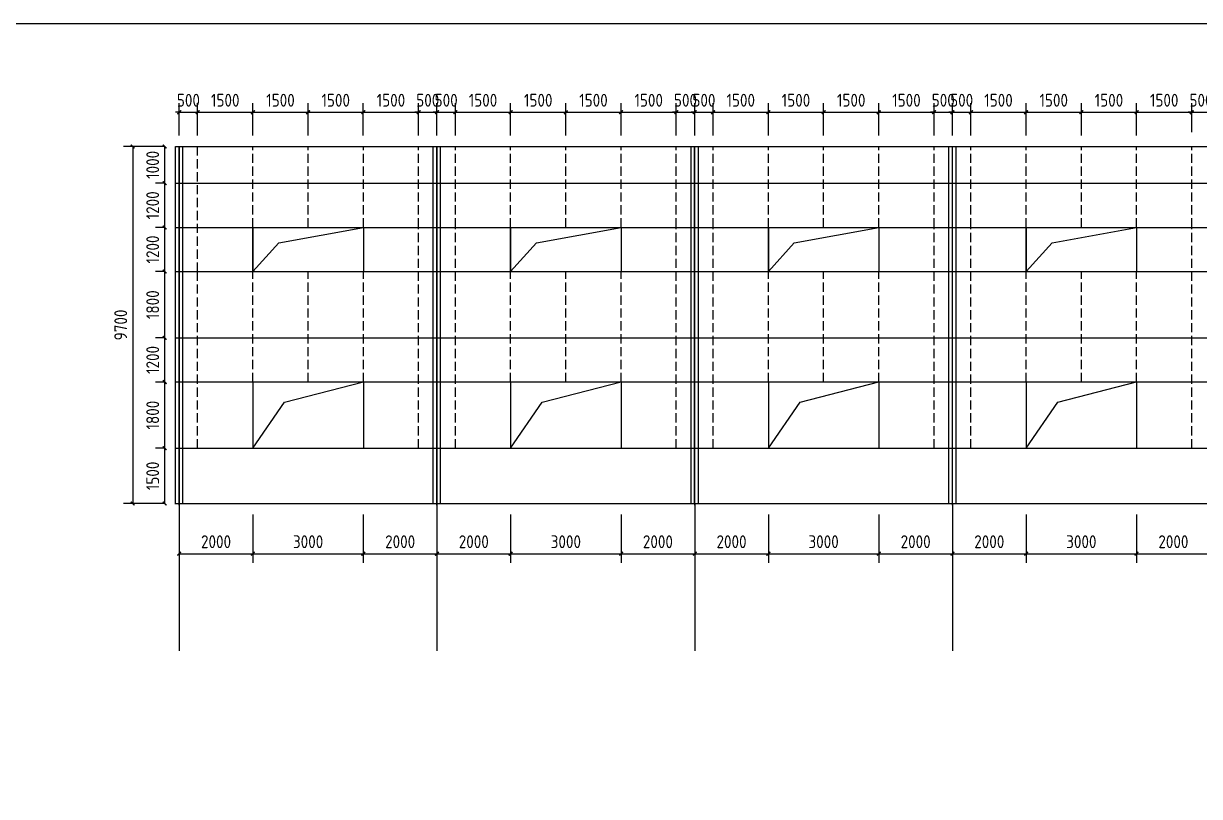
# Model space of a CAD drawing. Extents: x 102162 to 621267, y -39398 to 328893.
# Drawn here: x 298009 to 329947, y 139102 to 160102 of the extents above; entities that cross this region are included whole.
import ezdxf

# ---------------------------------------------------------------- set-up
doc = ezdxf.new("R2010")
doc.units = 0
doc.header["$LTSCALE"] = 1000
doc.header["$MEASUREMENT"] = 0
doc.linetypes.add('DASH', pattern=[0.35, 0.25, -0.1])
doc.layers.add('AXIS', color=3, linetype='Continuous')
doc.layers.add('DOTE', color=1, linetype='Continuous')
doc.styles.get("Standard").update_dxf_attribs({"font": 'gbenor.shx', "bigfont": 'gbcbig.shx'})
doc.dimstyles.get("Standard").update_dxf_attribs({"dimscale": 100, "dimtxt": 3.5, "dimasz": 1, "dimexe": 2.5, "dimexo": 3, "dimgap": 1.5, "dimtad": 1, "dimdec": 0, "dimzin": 0, "dimdsep": 46, "dimtxsty": 'Standard', "dimblk": 'ARCHTICK', "dimcen": 0.09, "dimadec": 0, "dimazin": 0, "dimtfac": 1, "dimtdec": 0, "dimtix": 1, "dimtmove": 2, "dimatfit": 3, "dimfxl": 1, "dimtolj": 1, "dimtzin": 0, "dimarcsym": 0})

# ---------------------------------------------------------------- blocks, each defined once
blk = doc.blocks.new('_ArchTick')
at = {"color": 0, "linetype": 'ByBlock', "const_width": 0.4}
blk.add_lwpolyline([(-0.5, -0.5), (0.5, 0.5)], dxfattribs=at)
blk = doc.blocks.new('*D5742')
at = {"color": 0, "lineweight": -2}
for p, q in [((301838, 148562), (301593, 148562)), ((301843, 147062), (301843, 148562)), ((301818, 147062), (301593, 147062))]:
    blk.add_line(p, q, dxfattribs=at)
at = {"layer": 'Defpoints', "color": 0}
for p in [(301843, 148562), (302138, 148562), (302118, 147062)]:
    blk.add_point(p, dxfattribs=at)
at = {"color": 0, "lineweight": -2, "xscale": 100, "yscale": 100, "zscale": 100}
for p, rotation in [((301843, 148562), 90), ((301843, 147062), 270)]:
    blk.add_blockref('_ArchTick', p, dxfattribs=dict(at, rotation=rotation))
at = {"color": 0, "insert": (301518, 147812), "char_height": 350, "attachment_point": 5, "rotation": 90}
blk.add_mtext('\\A1;1500', dxfattribs=at)
blk = doc.blocks.new('*D5743')
at = {"color": 0, "lineweight": -2}
for p, q in [((301838, 150362), (301593, 150362)), ((301843, 148562), (301843, 150362)), ((301838, 148562), (301593, 148562))]:
    blk.add_line(p, q, dxfattribs=at)
at = {"layer": 'Defpoints', "color": 0}
for p in [(301843, 150362), (302138, 150362), (302138, 148562)]:
    blk.add_point(p, dxfattribs=at)
at = {"color": 0, "lineweight": -2, "xscale": 100, "yscale": 100, "zscale": 100}
for p, rotation in [((301843, 150362), 90), ((301843, 148562), 270)]:
    blk.add_blockref('_ArchTick', p, dxfattribs=dict(at, rotation=rotation))
at = {"color": 0, "insert": (301518, 149462), "char_height": 350, "attachment_point": 5, "rotation": 90}
blk.add_mtext('\\A1;1800', dxfattribs=at)
blk = doc.blocks.new('*D5744')
at = {"color": 0, "lineweight": -2}
for p, q in [((301838, 151562), (301593, 151562)), ((301843, 150362), (301843, 151562)), ((301838, 150362), (301593, 150362))]:
    blk.add_line(p, q, dxfattribs=at)
at = {"layer": 'Defpoints', "color": 0}
for p in [(301843, 151562), (302138, 151562), (302138, 150362)]:
    blk.add_point(p, dxfattribs=at)
at = {"color": 0, "lineweight": -2, "xscale": 100, "yscale": 100, "zscale": 100}
for p, rotation in [((301843, 151562), 90), ((301843, 150362), 270)]:
    blk.add_blockref('_ArchTick', p, dxfattribs=dict(at, rotation=rotation))
at = {"color": 0, "insert": (301518, 150962), "char_height": 350, "attachment_point": 5, "rotation": 90}
blk.add_mtext('\\A1;1200', dxfattribs=at)
blk = doc.blocks.new('*D5745')
at = {"color": 0, "lineweight": -2}
for p, q in [((301838, 153362), (301593, 153362)), ((301843, 151562), (301843, 153362)), ((301838, 151562), (301593, 151562))]:
    blk.add_line(p, q, dxfattribs=at)
at = {"layer": 'Defpoints', "color": 0}
for p in [(301843, 153362), (302138, 153362), (302138, 151562)]:
    blk.add_point(p, dxfattribs=at)
at = {"color": 0, "lineweight": -2, "xscale": 100, "yscale": 100, "zscale": 100}
for p, rotation in [((301843, 153362), 90), ((301843, 151562), 270)]:
    blk.add_blockref('_ArchTick', p, dxfattribs=dict(at, rotation=rotation))
at = {"color": 0, "insert": (301518, 152462), "char_height": 350, "attachment_point": 5, "rotation": 90}
blk.add_mtext('\\A1;1800', dxfattribs=at)
blk = doc.blocks.new('*D5746')
at = {"color": 0, "lineweight": -2}
for p, q in [((301838, 154562), (301593, 154562)), ((301843, 153362), (301843, 154562)), ((301838, 153362), (301593, 153362))]:
    blk.add_line(p, q, dxfattribs=at)
at = {"layer": 'Defpoints', "color": 0}
for p in [(301843, 154562), (302138, 154562), (302138, 153362)]:
    blk.add_point(p, dxfattribs=at)
at = {"color": 0, "lineweight": -2, "xscale": 100, "yscale": 100, "zscale": 100}
for p, rotation in [((301843, 154562), 90), ((301843, 153362), 270)]:
    blk.add_blockref('_ArchTick', p, dxfattribs=dict(at, rotation=rotation))
at = {"color": 0, "insert": (301518, 153962), "char_height": 350, "attachment_point": 5, "rotation": 90}
blk.add_mtext('\\A1;1200', dxfattribs=at)
blk = doc.blocks.new('*D5747')
at = {"color": 0, "lineweight": -2}
for p, q in [((301838, 155762), (301593, 155762)), ((301843, 154562), (301843, 155762)), ((301838, 154562), (301593, 154562))]:
    blk.add_line(p, q, dxfattribs=at)
at = {"layer": 'Defpoints', "color": 0}
for p in [(301843, 155762), (302138, 155762), (302138, 154562)]:
    blk.add_point(p, dxfattribs=at)
at = {"color": 0, "lineweight": -2, "xscale": 100, "yscale": 100, "zscale": 100}
for p, rotation in [((301843, 155762), 90), ((301843, 154562), 270)]:
    blk.add_blockref('_ArchTick', p, dxfattribs=dict(at, rotation=rotation))
at = {"color": 0, "insert": (301518, 155162), "char_height": 350, "attachment_point": 5, "rotation": 90}
blk.add_mtext('\\A1;1200', dxfattribs=at)
blk = doc.blocks.new('*D5748')
at = {"color": 0, "lineweight": -2}
for p, q in [((301838, 156762), (301593, 156762)), ((301843, 155762), (301843, 156762)), ((301838, 155762), (301593, 155762))]:
    blk.add_line(p, q, dxfattribs=at)
at = {"layer": 'Defpoints', "color": 0}
for p in [(301843, 156762), (302138, 156762), (302138, 155762)]:
    blk.add_point(p, dxfattribs=at)
at = {"color": 0, "lineweight": -2, "xscale": 100, "yscale": 100, "zscale": 100}
for p, rotation in [((301843, 156762), 90), ((301843, 155762), 270)]:
    blk.add_blockref('_ArchTick', p, dxfattribs=dict(at, rotation=rotation))
at = {"color": 0, "insert": (301518, 156262), "char_height": 350, "attachment_point": 5, "rotation": 90}
blk.add_mtext('\\A1;1000', dxfattribs=at)
blk = doc.blocks.new('*D5749')
at = {"color": 0, "lineweight": -2}
for p, q in [((301838, 156762), (300724, 156762)), ((300974, 156762), (300974, 147062)), ((301838, 147062), (300724, 147062))]:
    blk.add_line(p, q, dxfattribs=at)
at = {"layer": 'Defpoints', "color": 0}
for p in [(302138, 156762), (300974, 147062), (302138, 147062)]:
    blk.add_point(p, dxfattribs=at)
at = {"color": 0, "lineweight": -2, "xscale": 100, "yscale": 100, "zscale": 100}
for p, rotation in [((300974, 156762), 90), ((300974, 147062), 270)]:
    blk.add_blockref('_ArchTick', p, dxfattribs=dict(at, rotation=rotation))
at = {"color": 0, "insert": (300649, 151912), "char_height": 350, "attachment_point": 5, "rotation": 90}
blk.add_mtext('\\A1;9700', dxfattribs=at)
blk = doc.blocks.new('*D5750')
at = {"color": 0, "lineweight": -2}
for p, q in [((302238, 157062), (302238, 157942)), ((302738, 157062), (302738, 157942)), ((302238, 157692), (302138, 157692)), ((302238, 157692), (302738, 157692)), ((302738, 157692), (302838, 157692))]:
    blk.add_line(p, q, dxfattribs=at)
at = {"layer": 'Defpoints', "color": 0}
for p in [(302738, 157692), (302238, 156762), (302738, 156762)]:
    blk.add_point(p, dxfattribs=at)
at = {"color": 0, "lineweight": -2, "xscale": 100, "yscale": 100, "zscale": 100}
blk.add_blockref('_ArchTick', (302238, 157692), dxfattribs=at)
at = {"color": 0, "lineweight": -2, "xscale": 100, "yscale": 100, "zscale": 100, "rotation": 180}
blk.add_blockref('_ArchTick', (302738, 157692), dxfattribs=at)
at = {"color": 0, "insert": (302488, 158017), "char_height": 350, "attachment_point": 5}
blk.add_mtext('\\A1;500', dxfattribs=at)
blk = doc.blocks.new('*D5751')
at = {"color": 0, "lineweight": -2}
for p, q in [((302738, 157062), (302738, 157942)), ((304238, 157062), (304238, 157942)), ((302738, 157692), (304238, 157692))]:
    blk.add_line(p, q, dxfattribs=at)
at = {"layer": 'Defpoints', "color": 0}
for p in [(304238, 157692), (302738, 156762), (304238, 156762)]:
    blk.add_point(p, dxfattribs=at)
at = {"color": 0, "lineweight": -2, "xscale": 100, "yscale": 100, "zscale": 100, "rotation": 180}
blk.add_blockref('_ArchTick', (302738, 157692), dxfattribs=at)
at = {"color": 0, "lineweight": -2, "xscale": 100, "yscale": 100, "zscale": 100}
blk.add_blockref('_ArchTick', (304238, 157692), dxfattribs=at)
at = {"color": 0, "insert": (303488, 158017), "char_height": 350, "attachment_point": 5}
blk.add_mtext('\\A1;1500', dxfattribs=at)
blk = doc.blocks.new('*D5752')
at = {"color": 0, "lineweight": -2}
for p, q in [((307238, 157062), (307238, 157942)), ((308738, 157062), (308738, 157942)), ((307238, 157692), (308738, 157692))]:
    blk.add_line(p, q, dxfattribs=at)
at = {"layer": 'Defpoints', "color": 0}
for p in [(308738, 157692), (307238, 156762), (308738, 156762)]:
    blk.add_point(p, dxfattribs=at)
at = {"color": 0, "lineweight": -2, "xscale": 100, "yscale": 100, "zscale": 100, "rotation": 180}
blk.add_blockref('_ArchTick', (307238, 157692), dxfattribs=at)
at = {"color": 0, "lineweight": -2, "xscale": 100, "yscale": 100, "zscale": 100}
blk.add_blockref('_ArchTick', (308738, 157692), dxfattribs=at)
at = {"color": 0, "insert": (307988, 158017), "char_height": 350, "attachment_point": 5}
blk.add_mtext('\\A1;1500', dxfattribs=at)
blk = doc.blocks.new('*D5766')
at = {"color": 0, "lineweight": -2}
for p, q in [((308738, 157062), (308738, 157942)), ((309238, 157062), (309238, 157942)), ((308738, 157692), (308638, 157692)), ((308738, 157692), (309238, 157692)), ((309238, 157692), (309338, 157692))]:
    blk.add_line(p, q, dxfattribs=at)
at = {"layer": 'Defpoints', "color": 0}
for p in [(309238, 157692), (308738, 156762), (309238, 156762)]:
    blk.add_point(p, dxfattribs=at)
at = {"color": 0, "lineweight": -2, "xscale": 100, "yscale": 100, "zscale": 100}
blk.add_blockref('_ArchTick', (308738, 157692), dxfattribs=at)
at = {"color": 0, "lineweight": -2, "xscale": 100, "yscale": 100, "zscale": 100, "rotation": 180}
blk.add_blockref('_ArchTick', (309238, 157692), dxfattribs=at)
at = {"color": 0, "insert": (308988, 158017), "char_height": 350, "attachment_point": 5}
blk.add_mtext('\\A1;500', dxfattribs=at)
blk = doc.blocks.new('*D5767')
at = {"color": 0, "lineweight": -2}
for p, q in [((309238, 157062), (309238, 157942)), ((309738, 157062), (309738, 157942)), ((309238, 157692), (309138, 157692)), ((309238, 157692), (309738, 157692)), ((309738, 157692), (309838, 157692))]:
    blk.add_line(p, q, dxfattribs=at)
at = {"layer": 'Defpoints', "color": 0}
for p in [(309738, 157692), (309238, 156762), (309738, 156762)]:
    blk.add_point(p, dxfattribs=at)
at = {"color": 0, "lineweight": -2, "xscale": 100, "yscale": 100, "zscale": 100}
blk.add_blockref('_ArchTick', (309238, 157692), dxfattribs=at)
at = {"color": 0, "lineweight": -2, "xscale": 100, "yscale": 100, "zscale": 100, "rotation": 180}
blk.add_blockref('_ArchTick', (309738, 157692), dxfattribs=at)
at = {"color": 0, "insert": (309488, 158017), "char_height": 350, "attachment_point": 5}
blk.add_mtext('\\A1;500', dxfattribs=at)
blk = doc.blocks.new('*D5768')
at = {"color": 0, "lineweight": -2}
for p, q in [((309738, 157062), (309738, 157942)), ((311238, 157062), (311238, 157942)), ((309738, 157692), (311238, 157692))]:
    blk.add_line(p, q, dxfattribs=at)
at = {"layer": 'Defpoints', "color": 0}
for p in [(311238, 157692), (309738, 156762), (311238, 156762)]:
    blk.add_point(p, dxfattribs=at)
at = {"color": 0, "lineweight": -2, "xscale": 100, "yscale": 100, "zscale": 100, "rotation": 180}
blk.add_blockref('_ArchTick', (309738, 157692), dxfattribs=at)
at = {"color": 0, "lineweight": -2, "xscale": 100, "yscale": 100, "zscale": 100}
blk.add_blockref('_ArchTick', (311238, 157692), dxfattribs=at)
at = {"color": 0, "insert": (310488, 158017), "char_height": 350, "attachment_point": 5}
blk.add_mtext('\\A1;1500', dxfattribs=at)
blk = doc.blocks.new('*D5769')
at = {"color": 0, "lineweight": -2}
for p, q in [((314238, 157062), (314238, 157942)), ((315738, 157062), (315738, 157942)), ((314238, 157692), (315738, 157692))]:
    blk.add_line(p, q, dxfattribs=at)
at = {"layer": 'Defpoints', "color": 0}
for p in [(315738, 157692), (314238, 156762), (315738, 156762)]:
    blk.add_point(p, dxfattribs=at)
at = {"color": 0, "lineweight": -2, "xscale": 100, "yscale": 100, "zscale": 100, "rotation": 180}
blk.add_blockref('_ArchTick', (314238, 157692), dxfattribs=at)
at = {"color": 0, "lineweight": -2, "xscale": 100, "yscale": 100, "zscale": 100}
blk.add_blockref('_ArchTick', (315738, 157692), dxfattribs=at)
at = {"color": 0, "insert": (314988, 158017), "char_height": 350, "attachment_point": 5}
blk.add_mtext('\\A1;1500', dxfattribs=at)
blk = doc.blocks.new('*D5770')
at = {"color": 0, "lineweight": -2}
for p, q in [((315738, 157062), (315738, 157942)), ((316238, 157062), (316238, 157942)), ((315738, 157692), (315638, 157692)), ((315738, 157692), (316238, 157692)), ((316238, 157692), (316338, 157692))]:
    blk.add_line(p, q, dxfattribs=at)
at = {"layer": 'Defpoints', "color": 0}
for p in [(316238, 157692), (315738, 156762), (316238, 156762)]:
    blk.add_point(p, dxfattribs=at)
at = {"color": 0, "lineweight": -2, "xscale": 100, "yscale": 100, "zscale": 100}
blk.add_blockref('_ArchTick', (315738, 157692), dxfattribs=at)
at = {"color": 0, "lineweight": -2, "xscale": 100, "yscale": 100, "zscale": 100, "rotation": 180}
blk.add_blockref('_ArchTick', (316238, 157692), dxfattribs=at)
at = {"color": 0, "insert": (315988, 158017), "char_height": 350, "attachment_point": 5}
blk.add_mtext('\\A1;500', dxfattribs=at)
blk = doc.blocks.new('*D5771')
at = {"color": 0, "lineweight": -2}
for p, q in [((316238, 157062), (316238, 157942)), ((316738, 157062), (316738, 157942)), ((316238, 157692), (316138, 157692)), ((316238, 157692), (316738, 157692)), ((316738, 157692), (316838, 157692))]:
    blk.add_line(p, q, dxfattribs=at)
at = {"layer": 'Defpoints', "color": 0}
for p in [(316738, 157692), (316238, 156762), (316738, 156762)]:
    blk.add_point(p, dxfattribs=at)
at = {"color": 0, "lineweight": -2, "xscale": 100, "yscale": 100, "zscale": 100}
blk.add_blockref('_ArchTick', (316238, 157692), dxfattribs=at)
at = {"color": 0, "lineweight": -2, "xscale": 100, "yscale": 100, "zscale": 100, "rotation": 180}
blk.add_blockref('_ArchTick', (316738, 157692), dxfattribs=at)
at = {"color": 0, "insert": (316488, 158017), "char_height": 350, "attachment_point": 5}
blk.add_mtext('\\A1;500', dxfattribs=at)
blk = doc.blocks.new('*D5772')
at = {"color": 0, "lineweight": -2}
for p, q in [((316738, 157062), (316738, 157942)), ((318238, 157062), (318238, 157942)), ((316738, 157692), (318238, 157692))]:
    blk.add_line(p, q, dxfattribs=at)
at = {"layer": 'Defpoints', "color": 0}
for p in [(318238, 157692), (316738, 156762), (318238, 156762)]:
    blk.add_point(p, dxfattribs=at)
at = {"color": 0, "lineweight": -2, "xscale": 100, "yscale": 100, "zscale": 100, "rotation": 180}
blk.add_blockref('_ArchTick', (316738, 157692), dxfattribs=at)
at = {"color": 0, "lineweight": -2, "xscale": 100, "yscale": 100, "zscale": 100}
blk.add_blockref('_ArchTick', (318238, 157692), dxfattribs=at)
at = {"color": 0, "insert": (317488, 158017), "char_height": 350, "attachment_point": 5}
blk.add_mtext('\\A1;1500', dxfattribs=at)
blk = doc.blocks.new('*D5773')
at = {"color": 0, "lineweight": -2}
for p, q in [((321238, 157062), (321238, 157942)), ((322738, 157062), (322738, 157942)), ((321238, 157692), (322738, 157692))]:
    blk.add_line(p, q, dxfattribs=at)
at = {"layer": 'Defpoints', "color": 0}
for p in [(322738, 157692), (321238, 156762), (322738, 156762)]:
    blk.add_point(p, dxfattribs=at)
at = {"color": 0, "lineweight": -2, "xscale": 100, "yscale": 100, "zscale": 100, "rotation": 180}
blk.add_blockref('_ArchTick', (321238, 157692), dxfattribs=at)
at = {"color": 0, "lineweight": -2, "xscale": 100, "yscale": 100, "zscale": 100}
blk.add_blockref('_ArchTick', (322738, 157692), dxfattribs=at)
at = {"color": 0, "insert": (321988, 158017), "char_height": 350, "attachment_point": 5}
blk.add_mtext('\\A1;1500', dxfattribs=at)
blk = doc.blocks.new('*D5774')
at = {"color": 0, "lineweight": -2}
for p, q in [((322738, 157062), (322738, 157942)), ((323238, 157062), (323238, 157942)), ((322738, 157692), (322638, 157692)), ((322738, 157692), (323238, 157692)), ((323238, 157692), (323338, 157692))]:
    blk.add_line(p, q, dxfattribs=at)
at = {"layer": 'Defpoints', "color": 0}
for p in [(323238, 157692), (322738, 156762), (323238, 156762)]:
    blk.add_point(p, dxfattribs=at)
at = {"color": 0, "lineweight": -2, "xscale": 100, "yscale": 100, "zscale": 100}
blk.add_blockref('_ArchTick', (322738, 157692), dxfattribs=at)
at = {"color": 0, "lineweight": -2, "xscale": 100, "yscale": 100, "zscale": 100, "rotation": 180}
blk.add_blockref('_ArchTick', (323238, 157692), dxfattribs=at)
at = {"color": 0, "insert": (322988, 158017), "char_height": 350, "attachment_point": 5}
blk.add_mtext('\\A1;500', dxfattribs=at)
blk = doc.blocks.new('*D5775')
at = {"color": 0, "lineweight": -2}
for p, q in [((323238, 157062), (323238, 157942)), ((323738, 157062), (323738, 157942)), ((323238, 157692), (323138, 157692)), ((323238, 157692), (323738, 157692)), ((323738, 157692), (323838, 157692))]:
    blk.add_line(p, q, dxfattribs=at)
at = {"layer": 'Defpoints', "color": 0}
for p in [(323738, 157692), (323238, 156762), (323738, 156762)]:
    blk.add_point(p, dxfattribs=at)
at = {"color": 0, "lineweight": -2, "xscale": 100, "yscale": 100, "zscale": 100}
blk.add_blockref('_ArchTick', (323238, 157692), dxfattribs=at)
at = {"color": 0, "lineweight": -2, "xscale": 100, "yscale": 100, "zscale": 100, "rotation": 180}
blk.add_blockref('_ArchTick', (323738, 157692), dxfattribs=at)
at = {"color": 0, "insert": (323488, 158017), "char_height": 350, "attachment_point": 5}
blk.add_mtext('\\A1;500', dxfattribs=at)
blk = doc.blocks.new('*D5776')
at = {"color": 0, "lineweight": -2}
for p, q in [((323738, 157062), (323738, 157942)), ((325238, 157062), (325238, 157942)), ((323738, 157692), (325238, 157692))]:
    blk.add_line(p, q, dxfattribs=at)
at = {"layer": 'Defpoints', "color": 0}
for p in [(325238, 157692), (323738, 156762), (325238, 156762)]:
    blk.add_point(p, dxfattribs=at)
at = {"color": 0, "lineweight": -2, "xscale": 100, "yscale": 100, "zscale": 100, "rotation": 180}
blk.add_blockref('_ArchTick', (323738, 157692), dxfattribs=at)
at = {"color": 0, "lineweight": -2, "xscale": 100, "yscale": 100, "zscale": 100}
blk.add_blockref('_ArchTick', (325238, 157692), dxfattribs=at)
at = {"color": 0, "insert": (324488, 158017), "char_height": 350, "attachment_point": 5}
blk.add_mtext('\\A1;1500', dxfattribs=at)
blk = doc.blocks.new('*D5777')
at = {"color": 0, "lineweight": -2}
for p, q in [((328238, 157062), (328238, 157942)), ((329738, 157152), (329738, 157942)), ((328238, 157692), (329738, 157692))]:
    blk.add_line(p, q, dxfattribs=at)
at = {"layer": 'Defpoints', "color": 0}
for p in [(329738, 157692), (329738, 156852), (328238, 156762)]:
    blk.add_point(p, dxfattribs=at)
at = {"color": 0, "lineweight": -2, "xscale": 100, "yscale": 100, "zscale": 100, "rotation": 180}
blk.add_blockref('_ArchTick', (328238, 157692), dxfattribs=at)
at = {"color": 0, "lineweight": -2, "xscale": 100, "yscale": 100, "zscale": 100}
blk.add_blockref('_ArchTick', (329738, 157692), dxfattribs=at)
at = {"color": 0, "insert": (328988, 158017), "char_height": 350, "attachment_point": 5}
blk.add_mtext('\\A1;1500', dxfattribs=at)
blk = doc.blocks.new('*D5778')
at = {"color": 0, "lineweight": -2}
for p, q in [((329738, 157152), (329738, 157942)), ((330238, 157062), (330238, 157942)), ((329738, 157692), (329638, 157692)), ((329738, 157692), (330238, 157692)), ((330238, 157692), (330338, 157692))]:
    blk.add_line(p, q, dxfattribs=at)
at = {"layer": 'Defpoints', "color": 0}
for p in [(330238, 157692), (329738, 156852), (330238, 156762)]:
    blk.add_point(p, dxfattribs=at)
at = {"color": 0, "lineweight": -2, "xscale": 100, "yscale": 100, "zscale": 100}
blk.add_blockref('_ArchTick', (329738, 157692), dxfattribs=at)
at = {"color": 0, "lineweight": -2, "xscale": 100, "yscale": 100, "zscale": 100, "rotation": 180}
blk.add_blockref('_ArchTick', (330238, 157692), dxfattribs=at)
at = {"color": 0, "insert": (329988, 158017), "char_height": 350, "attachment_point": 5}
blk.add_mtext('\\A1;500', dxfattribs=at)
blk = doc.blocks.new('*D5288')
at = {"color": 0, "lineweight": -2}
for p, q in [((302238, 146762), (302238, 145448)), ((304238, 146762), (304238, 145448)), ((302238, 145698), (304238, 145698))]:
    blk.add_line(p, q, dxfattribs=at)
at = {"layer": 'Defpoints', "color": 0}
for p in [(302238, 147062), (304238, 147062), (304238, 145698)]:
    blk.add_point(p, dxfattribs=at)
at = {"color": 0, "lineweight": -2, "xscale": 100, "yscale": 100, "zscale": 100, "rotation": 180}
blk.add_blockref('_ArchTick', (302238, 145698), dxfattribs=at)
at = {"color": 0, "lineweight": -2, "xscale": 100, "yscale": 100, "zscale": 100}
blk.add_blockref('_ArchTick', (304238, 145698), dxfattribs=at)
at = {"color": 0, "insert": (303238, 146023), "char_height": 350, "attachment_point": 5}
blk.add_mtext('\\A1;2000', dxfattribs=at)
blk = doc.blocks.new('*D5289')
at = {"color": 0, "lineweight": -2}
for p, q in [((304238, 146762), (304238, 145448)), ((307238, 146762), (307238, 145448)), ((304238, 145698), (307238, 145698))]:
    blk.add_line(p, q, dxfattribs=at)
at = {"layer": 'Defpoints', "color": 0}
for p in [(304238, 147062), (307238, 147062), (307238, 145698)]:
    blk.add_point(p, dxfattribs=at)
at = {"color": 0, "lineweight": -2, "xscale": 100, "yscale": 100, "zscale": 100, "rotation": 180}
blk.add_blockref('_ArchTick', (304238, 145698), dxfattribs=at)
at = {"color": 0, "lineweight": -2, "xscale": 100, "yscale": 100, "zscale": 100}
blk.add_blockref('_ArchTick', (307238, 145698), dxfattribs=at)
at = {"color": 0, "insert": (305738, 146023), "char_height": 350, "attachment_point": 5}
blk.add_mtext('\\A1;3000', dxfattribs=at)
blk = doc.blocks.new('*D5290')
at = {"color": 0, "lineweight": -2}
for p, q in [((307238, 146762), (307238, 145448)), ((309238, 146762), (309238, 145448)), ((307238, 145698), (309238, 145698))]:
    blk.add_line(p, q, dxfattribs=at)
at = {"layer": 'Defpoints', "color": 0}
for p in [(307238, 147062), (309238, 147062), (309238, 145698)]:
    blk.add_point(p, dxfattribs=at)
at = {"color": 0, "lineweight": -2, "xscale": 100, "yscale": 100, "zscale": 100, "rotation": 180}
blk.add_blockref('_ArchTick', (307238, 145698), dxfattribs=at)
at = {"color": 0, "lineweight": -2, "xscale": 100, "yscale": 100, "zscale": 100}
blk.add_blockref('_ArchTick', (309238, 145698), dxfattribs=at)
at = {"color": 0, "insert": (308238, 146023), "char_height": 350, "attachment_point": 5}
blk.add_mtext('\\A1;2000', dxfattribs=at)
blk = doc.blocks.new('*D5291')
at = {"color": 0, "lineweight": -2}
for p, q in [((309238, 146762), (309238, 145448)), ((311238, 146762), (311238, 145448)), ((309238, 145698), (311238, 145698))]:
    blk.add_line(p, q, dxfattribs=at)
at = {"layer": 'Defpoints', "color": 0}
for p in [(309238, 147062), (311238, 147062), (311238, 145698)]:
    blk.add_point(p, dxfattribs=at)
at = {"color": 0, "lineweight": -2, "xscale": 100, "yscale": 100, "zscale": 100, "rotation": 180}
blk.add_blockref('_ArchTick', (309238, 145698), dxfattribs=at)
at = {"color": 0, "lineweight": -2, "xscale": 100, "yscale": 100, "zscale": 100}
blk.add_blockref('_ArchTick', (311238, 145698), dxfattribs=at)
at = {"color": 0, "insert": (310238, 146023), "char_height": 350, "attachment_point": 5}
blk.add_mtext('\\A1;2000', dxfattribs=at)
blk = doc.blocks.new('*D5292')
at = {"color": 0, "lineweight": -2}
for p, q in [((311238, 146762), (311238, 145448)), ((314238, 146762), (314238, 145448)), ((311238, 145698), (314238, 145698))]:
    blk.add_line(p, q, dxfattribs=at)
at = {"layer": 'Defpoints', "color": 0}
for p in [(311238, 147062), (314238, 147062), (314238, 145698)]:
    blk.add_point(p, dxfattribs=at)
at = {"color": 0, "lineweight": -2, "xscale": 100, "yscale": 100, "zscale": 100, "rotation": 180}
blk.add_blockref('_ArchTick', (311238, 145698), dxfattribs=at)
at = {"color": 0, "lineweight": -2, "xscale": 100, "yscale": 100, "zscale": 100}
blk.add_blockref('_ArchTick', (314238, 145698), dxfattribs=at)
at = {"color": 0, "insert": (312738, 146023), "char_height": 350, "attachment_point": 5}
blk.add_mtext('\\A1;3000', dxfattribs=at)
blk = doc.blocks.new('*D5293')
at = {"color": 0, "lineweight": -2}
for p, q in [((314238, 146762), (314238, 145448)), ((316238, 146762), (316238, 145448)), ((314238, 145698), (316238, 145698))]:
    blk.add_line(p, q, dxfattribs=at)
at = {"layer": 'Defpoints', "color": 0}
for p in [(314238, 147062), (316238, 147062), (316238, 145698)]:
    blk.add_point(p, dxfattribs=at)
at = {"color": 0, "lineweight": -2, "xscale": 100, "yscale": 100, "zscale": 100, "rotation": 180}
blk.add_blockref('_ArchTick', (314238, 145698), dxfattribs=at)
at = {"color": 0, "lineweight": -2, "xscale": 100, "yscale": 100, "zscale": 100}
blk.add_blockref('_ArchTick', (316238, 145698), dxfattribs=at)
at = {"color": 0, "insert": (315238, 146023), "char_height": 350, "attachment_point": 5}
blk.add_mtext('\\A1;2000', dxfattribs=at)
blk = doc.blocks.new('*D5294')
at = {"color": 0, "lineweight": -2}
for p, q in [((316238, 146762), (316238, 145448)), ((318238, 146762), (318238, 145448)), ((316238, 145698), (318238, 145698))]:
    blk.add_line(p, q, dxfattribs=at)
at = {"layer": 'Defpoints', "color": 0}
for p in [(316238, 147062), (318238, 147062), (318238, 145698)]:
    blk.add_point(p, dxfattribs=at)
at = {"color": 0, "lineweight": -2, "xscale": 100, "yscale": 100, "zscale": 100, "rotation": 180}
blk.add_blockref('_ArchTick', (316238, 145698), dxfattribs=at)
at = {"color": 0, "lineweight": -2, "xscale": 100, "yscale": 100, "zscale": 100}
blk.add_blockref('_ArchTick', (318238, 145698), dxfattribs=at)
at = {"color": 0, "insert": (317238, 146023), "char_height": 350, "attachment_point": 5}
blk.add_mtext('\\A1;2000', dxfattribs=at)
blk = doc.blocks.new('*D5295')
at = {"color": 0, "lineweight": -2}
for p, q in [((318238, 146762), (318238, 145448)), ((321238, 146762), (321238, 145448)), ((318238, 145698), (321238, 145698))]:
    blk.add_line(p, q, dxfattribs=at)
at = {"layer": 'Defpoints', "color": 0}
for p in [(318238, 147062), (321238, 147062), (321238, 145698)]:
    blk.add_point(p, dxfattribs=at)
at = {"color": 0, "lineweight": -2, "xscale": 100, "yscale": 100, "zscale": 100, "rotation": 180}
blk.add_blockref('_ArchTick', (318238, 145698), dxfattribs=at)
at = {"color": 0, "lineweight": -2, "xscale": 100, "yscale": 100, "zscale": 100}
blk.add_blockref('_ArchTick', (321238, 145698), dxfattribs=at)
at = {"color": 0, "insert": (319738, 146023), "char_height": 350, "attachment_point": 5}
blk.add_mtext('\\A1;3000', dxfattribs=at)
blk = doc.blocks.new('*D5296')
at = {"color": 0, "lineweight": -2}
for p, q in [((321238, 146762), (321238, 145448)), ((323238, 146762), (323238, 145448)), ((321238, 145698), (323238, 145698))]:
    blk.add_line(p, q, dxfattribs=at)
at = {"layer": 'Defpoints', "color": 0}
for p in [(321238, 147062), (323238, 147062), (323238, 145698)]:
    blk.add_point(p, dxfattribs=at)
at = {"color": 0, "lineweight": -2, "xscale": 100, "yscale": 100, "zscale": 100, "rotation": 180}
blk.add_blockref('_ArchTick', (321238, 145698), dxfattribs=at)
at = {"color": 0, "lineweight": -2, "xscale": 100, "yscale": 100, "zscale": 100}
blk.add_blockref('_ArchTick', (323238, 145698), dxfattribs=at)
at = {"color": 0, "insert": (322238, 146023), "char_height": 350, "attachment_point": 5}
blk.add_mtext('\\A1;2000', dxfattribs=at)
blk = doc.blocks.new('*D5297')
at = {"color": 0, "lineweight": -2}
for p, q in [((323238, 146762), (323238, 145448)), ((325238, 146762), (325238, 145448)), ((323238, 145698), (325238, 145698))]:
    blk.add_line(p, q, dxfattribs=at)
at = {"layer": 'Defpoints', "color": 0}
for p in [(323238, 147062), (325238, 147062), (325238, 145698)]:
    blk.add_point(p, dxfattribs=at)
at = {"color": 0, "lineweight": -2, "xscale": 100, "yscale": 100, "zscale": 100, "rotation": 180}
blk.add_blockref('_ArchTick', (323238, 145698), dxfattribs=at)
at = {"color": 0, "lineweight": -2, "xscale": 100, "yscale": 100, "zscale": 100}
blk.add_blockref('_ArchTick', (325238, 145698), dxfattribs=at)
at = {"color": 0, "insert": (324238, 146023), "char_height": 350, "attachment_point": 5}
blk.add_mtext('\\A1;2000', dxfattribs=at)
blk = doc.blocks.new('*D5298')
at = {"color": 0, "lineweight": -2}
for p, q in [((325238, 146762), (325238, 145448)), ((328238, 146762), (328238, 145448)), ((325238, 145698), (328238, 145698))]:
    blk.add_line(p, q, dxfattribs=at)
at = {"layer": 'Defpoints', "color": 0}
for p in [(325238, 147062), (328238, 147062), (328238, 145698)]:
    blk.add_point(p, dxfattribs=at)
at = {"color": 0, "lineweight": -2, "xscale": 100, "yscale": 100, "zscale": 100, "rotation": 180}
blk.add_blockref('_ArchTick', (325238, 145698), dxfattribs=at)
at = {"color": 0, "lineweight": -2, "xscale": 100, "yscale": 100, "zscale": 100}
blk.add_blockref('_ArchTick', (328238, 145698), dxfattribs=at)
at = {"color": 0, "insert": (326738, 146023), "char_height": 350, "attachment_point": 5}
blk.add_mtext('\\A1;3000', dxfattribs=at)
blk = doc.blocks.new('*D5299')
at = {"color": 0, "lineweight": -2}
for p, q in [((328238, 146762), (328238, 145448)), ((330238, 146762), (330238, 145448)), ((328238, 145698), (330238, 145698))]:
    blk.add_line(p, q, dxfattribs=at)
at = {"layer": 'Defpoints', "color": 0}
for p in [(328238, 147062), (330238, 147062), (330238, 145698)]:
    blk.add_point(p, dxfattribs=at)
at = {"color": 0, "lineweight": -2, "xscale": 100, "yscale": 100, "zscale": 100, "rotation": 180}
blk.add_blockref('_ArchTick', (328238, 145698), dxfattribs=at)
at = {"color": 0, "lineweight": -2, "xscale": 100, "yscale": 100, "zscale": 100}
blk.add_blockref('_ArchTick', (330238, 145698), dxfattribs=at)
at = {"color": 0, "insert": (329238, 146023), "char_height": 350, "attachment_point": 5}
blk.add_mtext('\\A1;2000', dxfattribs=at)
blk = doc.blocks.new('*D5246')
at = {"color": 0, "lineweight": -2}
for p, q in [((304238, 157062), (304238, 157942)), ((305738, 157062), (305738, 157942)), ((304238, 157692), (305738, 157692))]:
    blk.add_line(p, q, dxfattribs=at)
at = {"layer": 'Defpoints', "color": 0}
for p in [(305738, 157692), (304238, 156762), (305738, 156762)]:
    blk.add_point(p, dxfattribs=at)
at = {"color": 0, "lineweight": -2, "xscale": 100, "yscale": 100, "zscale": 100, "rotation": 180}
blk.add_blockref('_ArchTick', (304238, 157692), dxfattribs=at)
at = {"color": 0, "lineweight": -2, "xscale": 100, "yscale": 100, "zscale": 100}
blk.add_blockref('_ArchTick', (305738, 157692), dxfattribs=at)
at = {"color": 0, "insert": (304988, 158017), "char_height": 350, "attachment_point": 5}
blk.add_mtext('\\A1;1500', dxfattribs=at)
blk = doc.blocks.new('*D5247')
at = {"color": 0, "lineweight": -2}
for p, q in [((305738, 157062), (305738, 157942)), ((307238, 157062), (307238, 157942)), ((305738, 157692), (307238, 157692))]:
    blk.add_line(p, q, dxfattribs=at)
at = {"layer": 'Defpoints', "color": 0}
for p in [(307238, 157692), (305738, 156762), (307238, 156762)]:
    blk.add_point(p, dxfattribs=at)
at = {"color": 0, "lineweight": -2, "xscale": 100, "yscale": 100, "zscale": 100, "rotation": 180}
blk.add_blockref('_ArchTick', (305738, 157692), dxfattribs=at)
at = {"color": 0, "lineweight": -2, "xscale": 100, "yscale": 100, "zscale": 100}
blk.add_blockref('_ArchTick', (307238, 157692), dxfattribs=at)
at = {"color": 0, "insert": (306488, 158017), "char_height": 350, "attachment_point": 5}
blk.add_mtext('\\A1;1500', dxfattribs=at)
blk = doc.blocks.new('*D5248')
at = {"color": 0, "lineweight": -2}
for p, q in [((311238, 157062), (311238, 157942)), ((312738, 157062), (312738, 157942)), ((311238, 157692), (312738, 157692))]:
    blk.add_line(p, q, dxfattribs=at)
at = {"layer": 'Defpoints', "color": 0}
for p in [(312738, 157692), (311238, 156762), (312738, 156762)]:
    blk.add_point(p, dxfattribs=at)
at = {"color": 0, "lineweight": -2, "xscale": 100, "yscale": 100, "zscale": 100, "rotation": 180}
blk.add_blockref('_ArchTick', (311238, 157692), dxfattribs=at)
at = {"color": 0, "lineweight": -2, "xscale": 100, "yscale": 100, "zscale": 100}
blk.add_blockref('_ArchTick', (312738, 157692), dxfattribs=at)
at = {"color": 0, "insert": (311988, 158017), "char_height": 350, "attachment_point": 5}
blk.add_mtext('\\A1;1500', dxfattribs=at)
blk = doc.blocks.new('*D5249')
at = {"color": 0, "lineweight": -2}
for p, q in [((312738, 157062), (312738, 157942)), ((314238, 157062), (314238, 157942)), ((312738, 157692), (314238, 157692))]:
    blk.add_line(p, q, dxfattribs=at)
at = {"layer": 'Defpoints', "color": 0}
for p in [(314238, 157692), (312738, 156762), (314238, 156762)]:
    blk.add_point(p, dxfattribs=at)
at = {"color": 0, "lineweight": -2, "xscale": 100, "yscale": 100, "zscale": 100, "rotation": 180}
blk.add_blockref('_ArchTick', (312738, 157692), dxfattribs=at)
at = {"color": 0, "lineweight": -2, "xscale": 100, "yscale": 100, "zscale": 100}
blk.add_blockref('_ArchTick', (314238, 157692), dxfattribs=at)
at = {"color": 0, "insert": (313488, 158017), "char_height": 350, "attachment_point": 5}
blk.add_mtext('\\A1;1500', dxfattribs=at)
blk = doc.blocks.new('*D5250')
at = {"color": 0, "lineweight": -2}
for p, q in [((318238, 157062), (318238, 157942)), ((319738, 157062), (319738, 157942)), ((318238, 157692), (319738, 157692))]:
    blk.add_line(p, q, dxfattribs=at)
at = {"layer": 'Defpoints', "color": 0}
for p in [(319738, 157692), (318238, 156762), (319738, 156762)]:
    blk.add_point(p, dxfattribs=at)
at = {"color": 0, "lineweight": -2, "xscale": 100, "yscale": 100, "zscale": 100, "rotation": 180}
blk.add_blockref('_ArchTick', (318238, 157692), dxfattribs=at)
at = {"color": 0, "lineweight": -2, "xscale": 100, "yscale": 100, "zscale": 100}
blk.add_blockref('_ArchTick', (319738, 157692), dxfattribs=at)
at = {"color": 0, "insert": (318988, 158017), "char_height": 350, "attachment_point": 5}
blk.add_mtext('\\A1;1500', dxfattribs=at)
blk = doc.blocks.new('*D5251')
at = {"color": 0, "lineweight": -2}
for p, q in [((319738, 157062), (319738, 157942)), ((321238, 157062), (321238, 157942)), ((319738, 157692), (321238, 157692))]:
    blk.add_line(p, q, dxfattribs=at)
at = {"layer": 'Defpoints', "color": 0}
for p in [(321238, 157692), (319738, 156762), (321238, 156762)]:
    blk.add_point(p, dxfattribs=at)
at = {"color": 0, "lineweight": -2, "xscale": 100, "yscale": 100, "zscale": 100, "rotation": 180}
blk.add_blockref('_ArchTick', (319738, 157692), dxfattribs=at)
at = {"color": 0, "lineweight": -2, "xscale": 100, "yscale": 100, "zscale": 100}
blk.add_blockref('_ArchTick', (321238, 157692), dxfattribs=at)
at = {"color": 0, "insert": (320488, 158017), "char_height": 350, "attachment_point": 5}
blk.add_mtext('\\A1;1500', dxfattribs=at)
blk = doc.blocks.new('*D5252')
at = {"color": 0, "lineweight": -2}
for p, q in [((325238, 157062), (325238, 157942)), ((326738, 157062), (326738, 157942)), ((325238, 157692), (326738, 157692))]:
    blk.add_line(p, q, dxfattribs=at)
at = {"layer": 'Defpoints', "color": 0}
for p in [(326738, 157692), (325238, 156762), (326738, 156762)]:
    blk.add_point(p, dxfattribs=at)
at = {"color": 0, "lineweight": -2, "xscale": 100, "yscale": 100, "zscale": 100, "rotation": 180}
blk.add_blockref('_ArchTick', (325238, 157692), dxfattribs=at)
at = {"color": 0, "lineweight": -2, "xscale": 100, "yscale": 100, "zscale": 100}
blk.add_blockref('_ArchTick', (326738, 157692), dxfattribs=at)
at = {"color": 0, "insert": (325988, 158017), "char_height": 350, "attachment_point": 5}
blk.add_mtext('\\A1;1500', dxfattribs=at)
blk = doc.blocks.new('*D5253')
at = {"color": 0, "lineweight": -2}
for p, q in [((326738, 157062), (326738, 157942)), ((328238, 157062), (328238, 157942)), ((326738, 157692), (328238, 157692))]:
    blk.add_line(p, q, dxfattribs=at)
at = {"layer": 'Defpoints', "color": 0}
for p in [(328238, 157692), (326738, 156762), (328238, 156762)]:
    blk.add_point(p, dxfattribs=at)
at = {"color": 0, "lineweight": -2, "xscale": 100, "yscale": 100, "zscale": 100, "rotation": 180}
blk.add_blockref('_ArchTick', (326738, 157692), dxfattribs=at)
at = {"color": 0, "lineweight": -2, "xscale": 100, "yscale": 100, "zscale": 100}
blk.add_blockref('_ArchTick', (328238, 157692), dxfattribs=at)
at = {"color": 0, "insert": (327488, 158017), "char_height": 350, "attachment_point": 5}
blk.add_mtext('\\A1;1500', dxfattribs=at)

msp = doc.modelspace()

# ---------------------------------------------------------------- linework, layer by layer
for p, q in [((302138.3, 156762.5), (344338.3, 156762.5)), ((302138.3, 155762.5), (344338.3, 155762.5)), ((302138.3, 154562.5), (344338.3, 154562.5)), ((304238.3, 154562.5), (304238.3, 153362.5)), ((304942.6, 154140.9), (307238.3, 154562.5)), ((307238.3, 154562.5), (307238.3, 153362.5)), ((311238.3, 154562.5), (311238.3, 153362.5)), ((311942.6, 154140.9), (314238.3, 154562.5)), ((314238.3, 154562.5), (314238.3, 153362.5)), ((318238.3, 154562.5), (318238.3, 153362.5)), ((318942.6, 154140.9), (321238.3, 154562.5)), ((321238.3, 154562.5), (321238.3, 153362.5)), ((325238.3, 154562.5), (325238.3, 153362.5)), ((325942.6, 154140.9), (328238.3, 154562.5)), ((328238.3, 154562.5), (328238.3, 153362.5)), ((304238.3, 153362.5), (304942.6, 154140.9)), ((311238.3, 153362.5), (311942.6, 154140.9)), ((318238.3, 153362.5), (318942.6, 154140.9)), ((325238.3, 153362.5), (325942.6, 154140.9)), ((302138.3, 153362.5), (344338.3, 153362.5)), ((302138.3, 151562.5), (344338.3, 151562.5)), ((302138.3, 150362.5), (344338.3, 150362.5)), ((305098.7, 149815.1), (307238.3, 150362.5)), ((307238.3, 150362.5), (307238.3, 148562.5)), ((311238.3, 150362.5), (311238.3, 148562.5)), ((312098.7, 149815.1), (314238.3, 150362.5)), ((314238.3, 150362.5), (314238.3, 148562.5)), ((318238.3, 150362.5), (318238.3, 148562.5)), ((319098.7, 149815.1), (321238.3, 150362.5)), ((321238.3, 150362.5), (321238.3, 148562.5)), ((325238.3, 150362.5), (325238.3, 148562.5)), ((326098.7, 149815.1), (328238.3, 150362.5)), ((328238.3, 150362.5), (328238.3, 148562.5)), ((304238.3, 148562.5), (305098.7, 149815.1)), ((311238.3, 148562.5), (312098.7, 149815.1)), ((318238.3, 148562.5), (319098.7, 149815.1)), ((325238.3, 148562.5), (326098.7, 149815.1)), ((302138.3, 148562.5), (344338.3, 148562.5)), ((302118.3, 147062.5), (344358.3, 147062.5))]:
    msp.add_line(p, q)
at = {"color": 6}
for p, q in [((304238.3, 153362.5), (304238.3, 154562.5)), ((307238.3, 154562.5), (307238.3, 153362.5)), ((311238.3, 153362.5), (311238.3, 154562.5)), ((314238.3, 154562.5), (314238.3, 153362.5)), ((318238.3, 153362.5), (318238.3, 154562.5)), ((321238.3, 154562.5), (321238.3, 153362.5)), ((325238.3, 153362.5), (325238.3, 154562.5)), ((328238.3, 154562.5), (328238.3, 153362.5)), ((304238.3, 150362.5), (304238.3, 148562.5)), ((307238.3, 150362.5), (307238.3, 148562.5)), ((311238.3, 150362.5), (311238.3, 148562.5)), ((314238.3, 150362.5), (314238.3, 148562.5)), ((318238.3, 150362.5), (318238.3, 148562.5)), ((321238.3, 150362.5), (321238.3, 148562.5)), ((325238.3, 150362.5), (325238.3, 148562.5)), ((328238.3, 150362.5), (328238.3, 148562.5))]:
    msp.add_line(p, q, dxfattribs=at)
msp.add_lwpolyline([(295211.7, 160101.7), (354611.7, 160101.7), (354611.7, 118101.7), (295211.7, 118101.7)], close=True)
at = {"layer": 'AXIS'}
for p, q in [((302238.3, 147062.5), (302238.3, 143062.5)), ((309238.3, 147062.5), (309238.3, 143062.5)), ((316238.3, 147062.5), (316238.3, 143062.5)), ((323238.3, 147062.5), (323238.3, 143062.5))]:
    msp.add_line(p, q, dxfattribs=at)
at = {"layer": 'DOTE', "color": 0}
for p, q in [((302138.3, 147062.5), (302138.3, 156762.5)), ((302235.3, 147062.5), (302235.3, 156762.5)), ((302241.3, 147062.5), (302241.3, 156762.5)), ((302338.3, 147062.5), (302338.3, 156762.5)), ((309138.3, 147062.5), (309138.3, 156762.5)), ((309235.3, 147062.5), (309235.3, 156762.5)), ((309241.3, 147062.5), (309241.3, 156762.5)), ((309338.3, 147062.5), (309338.3, 156762.5)), ((316138.3, 147062.5), (316138.3, 156762.5)), ((316235.3, 147062.5), (316235.3, 156762.5)), ((316241.3, 147062.5), (316241.3, 156762.5)), ((316338.3, 147062.5), (316338.3, 156762.5)), ((323138.3, 147062.5), (323138.3, 156762.5)), ((323235.3, 147062.5), (323235.3, 156762.5)), ((323241.3, 147062.5), (323241.3, 156762.5)), ((323338.3, 147062.5), (323338.3, 156762.5))]:
    msp.add_line(p, q, dxfattribs=at)
at = {"layer": 'DOTE'}
for p, q in [((302238.3, 147012.5), (302238.3, 156762.5)), ((309238.3, 147012.5), (309238.3, 156762.5)), ((309238.3, 147012.5), (309238.3, 156762.5)), ((316238.3, 147012.5), (316238.3, 156762.5)), ((316238.3, 147012.5), (316238.3, 156762.5)), ((323238.3, 147012.5), (323238.3, 156762.5)), ((323238.3, 147012.5), (323238.3, 156762.5))]:
    msp.add_line(p, q, dxfattribs=at)
at = {"layer": 'DOTE', "color": 4, "linetype": 'DASH'}
for p, q in [((302738.3, 153362.5), (302738.3, 156762.5)), ((304238.3, 154562.5), (304238.3, 156762.5)), ((305738.3, 154562.5), (305738.3, 156762.5)), ((307238.3, 154562.5), (307238.3, 156762.5)), ((308738.3, 154562.5), (308738.3, 156762.5)), ((309738.3, 154562.5), (309738.3, 156762.5)), ((311238.3, 154562.5), (311238.3, 156762.5)), ((312738.3, 154562.5), (312738.3, 156762.5)), ((314238.3, 154562.5), (314238.3, 156762.5)), ((315738.3, 154562.5), (315738.3, 156762.5)), ((316738.3, 154562.5), (316738.3, 156762.5)), ((318238.3, 154562.5), (318238.3, 156762.5)), ((319738.3, 154562.5), (319738.3, 156762.5)), ((321238.3, 154562.5), (321238.3, 156762.5)), ((322738.3, 154562.5), (322738.3, 156762.5)), ((323738.3, 154562.5), (323738.3, 156762.5)), ((325238.3, 154562.5), (325238.3, 156762.5)), ((326738.3, 154562.5), (326738.3, 156762.5)), ((328238.3, 154562.5), (328238.3, 156762.5)), ((329738.3, 154562.5), (329738.3, 156762.5)), ((308738.3, 148562.5), (308738.3, 154562.5)), ((309738.3, 148562.5), (309738.3, 154562.5)), ((315738.3, 148562.5), (315738.3, 154562.5)), ((316738.3, 148562.5), (316738.3, 154562.5)), ((322738.3, 148562.5), (322738.3, 154562.5)), ((323738.3, 148562.5), (323738.3, 154562.5)), ((329738.3, 148562.5), (329738.3, 154562.5)), ((302738.3, 148562.5), (302738.3, 153362.5)), ((304238.3, 150362.5), (304238.3, 153362.5)), ((305738.3, 150362.5), (305738.3, 153362.5)), ((307238.3, 150362.5), (307238.3, 153362.5)), ((311238.3, 150362.5), (311238.3, 153362.5)), ((312738.3, 150362.5), (312738.3, 153362.5)), ((314238.3, 150362.5), (314238.3, 153362.5)), ((318238.3, 150362.5), (318238.3, 153362.5)), ((319738.3, 150362.5), (319738.3, 153362.5)), ((321238.3, 150362.5), (321238.3, 153362.5)), ((325238.3, 150362.5), (325238.3, 153362.5)), ((326738.3, 150362.5), (326738.3, 153362.5)), ((328238.3, 150362.5), (328238.3, 153362.5))]:
    msp.add_line(p, q, dxfattribs=at)

# ---------------------------------------------------------------- dimensions: what is measured, and where the dimension line sits
for base, p1, p2, picture, middle in [((302738.3, 157692.3), (302238.3, 156762.5), (302738.3, 156762.5), '*D5750', (302488.3, 158017.3)), ((304238.3, 157692.3), (302738.3, 156762.5), (304238.3, 156762.5), '*D5751', (303488.3, 158017.3)), ((305738.3, 157692.3), (304238.3, 156762.5), (305738.3, 156762.5), '*D5246', (304988.3, 158017.3)), ((307238.3, 157692.3), (305738.3, 156762.5), (307238.3, 156762.5), '*D5247', (306488.3, 158017.3)), ((308738.3, 157692.3), (307238.3, 156762.5), (308738.3, 156762.5), '*D5752', (307988.3, 158017.3)), ((309238.3, 157692.3), (308738.3, 156762.5), (309238.3, 156762.5), '*D5766', (308988.3, 158017.3)), ((309738.3, 157692.3), (309238.3, 156762.5), (309738.3, 156762.5), '*D5767', (309488.3, 158017.3)), ((311238.3, 157692.3), (309738.3, 156762.5), (311238.3, 156762.5), '*D5768', (310488.3, 158017.3)), ((312738.3, 157692.3), (311238.3, 156762.5), (312738.3, 156762.5), '*D5248', (311988.3, 158017.3)), ((314238.3, 157692.3), (312738.3, 156762.5), (314238.3, 156762.5), '*D5249', (313488.3, 158017.3)), ((315738.3, 157692.3), (314238.3, 156762.5), (315738.3, 156762.5), '*D5769', (314988.3, 158017.3)), ((316238.3, 157692.3), (315738.3, 156762.5), (316238.3, 156762.5), '*D5770', (315988.3, 158017.3)), ((316738.3, 157692.3), (316238.3, 156762.5), (316738.3, 156762.5), '*D5771', (316488.3, 158017.3)), ((318238.3, 157692.3), (316738.3, 156762.5), (318238.3, 156762.5), '*D5772', (317488.3, 158017.3)), ((319738.3, 157692.3), (318238.3, 156762.5), (319738.3, 156762.5), '*D5250', (318988.3, 158017.3)), ((321238.3, 157692.3), (319738.3, 156762.5), (321238.3, 156762.5), '*D5251', (320488.3, 158017.3)), ((322738.3, 157692.3), (321238.3, 156762.5), (322738.3, 156762.5), '*D5773', (321988.3, 158017.3)), ((323238.3, 157692.3), (322738.3, 156762.5), (323238.3, 156762.5), '*D5774', (322988.3, 158017.3)), ((323738.3, 157692.3), (323238.3, 156762.5), (323738.3, 156762.5), '*D5775', (323488.3, 158017.3)), ((325238.3, 157692.3), (323738.3, 156762.5), (325238.3, 156762.5), '*D5776', (324488.3, 158017.3)), ((326738.3, 157692.3), (325238.3, 156762.5), (326738.3, 156762.5), '*D5252', (325988.3, 158017.3)), ((328238.3, 157692.3), (326738.3, 156762.5), (328238.3, 156762.5), '*D5253', (327488.3, 158017.3)), ((329738.3, 157692.3), (328238.3, 156762.5), (329738.3, 156851.9), '*D5777', (328988.3, 158017.3)), ((330238.3, 157692.3), (329738.3, 156851.9), (330238.3, 156762.5), '*D5778', (329988.3, 158017.3)), ((304238.3, 145698.4), (302238.3, 147062.5), (304238.3, 147062.5), '*D5288', (303238.3, 146023.4)), ((307238.3, 145698.4), (304238.3, 147062.5), (307238.3, 147062.5), '*D5289', (305738.3, 146023.4)), ((309238.3, 145698.4), (307238.3, 147062.5), (309238.3, 147062.5), '*D5290', (308238.3, 146023.4)), ((311238.3, 145698.4), (309238.3, 147062.5), (311238.3, 147062.5), '*D5291', (310238.3, 146023.4)), ((314238.3, 145698.4), (311238.3, 147062.5), (314238.3, 147062.5), '*D5292', (312738.3, 146023.4)), ((316238.3, 145698.4), (314238.3, 147062.5), (316238.3, 147062.5), '*D5293', (315238.3, 146023.4)), ((318238.3, 145698.4), (316238.3, 147062.5), (318238.3, 147062.5), '*D5294', (317238.3, 146023.4)), ((321238.3, 145698.4), (318238.3, 147062.5), (321238.3, 147062.5), '*D5295', (319738.3, 146023.4)), ((323238.3, 145698.4), (321238.3, 147062.5), (323238.3, 147062.5), '*D5296', (322238.3, 146023.4)), ((325238.3, 145698.4), (323238.3, 147062.5), (325238.3, 147062.5), '*D5297', (324238.3, 146023.4)), ((328238.3, 145698.4), (325238.3, 147062.5), (328238.3, 147062.5), '*D5298', (326738.3, 146023.4)), ((330238.3, 145698.4), (328238.3, 147062.5), (330238.3, 147062.5), '*D5299', (329238.3, 146023.4))]:
    dim = msp.add_linear_dim(base=base, p1=p1, p2=p2, dimstyle='Standard')
    dim.commit()
    dim.dimension.update_dxf_attribs({"geometry": picture, "text_midpoint": middle})
dim = msp.add_aligned_dim(p1=(302138.3, 156762.5), p2=(302138.3, 147062.5), distance=-1164.1, dimstyle='Standard')
dim.commit()
dim.dimension.update_dxf_attribs({"geometry": '*D5749', "text_midpoint": (300649.1, 151912.5)})
for base, p1, p2, picture, middle in [((301843.4, 156762.5), (302138.3, 155762.5), (302138.3, 156762.5), '*D5748', (301518.4, 156262.5)), ((301843.4, 155762.5), (302138.3, 154562.5), (302138.3, 155762.5), '*D5747', (301518.4, 155162.5)), ((301843.4, 154562.5), (302138.3, 153362.5), (302138.3, 154562.5), '*D5746', (301518.4, 153962.5)), ((301843.4, 153362.5), (302138.3, 151562.5), (302138.3, 153362.5), '*D5745', (301518.4, 152462.5)), ((301843.4, 151562.5), (302138.3, 150362.5), (302138.3, 151562.5), '*D5744', (301518.4, 150962.5)), ((301843.4, 150362.5), (302138.3, 148562.5), (302138.3, 150362.5), '*D5743', (301518.4, 149462.5)), ((301843.4, 148562.5), (302118.3, 147062.5), (302138.3, 148562.5), '*D5742', (301518.4, 147812.5))]:
    dim = msp.add_linear_dim(base=base, p1=p1, p2=p2, angle=90, dimstyle='Standard')
    dim.commit()
    dim.dimension.update_dxf_attribs({"geometry": picture, "text_midpoint": middle})

doc.saveas('drawing.dxf')
